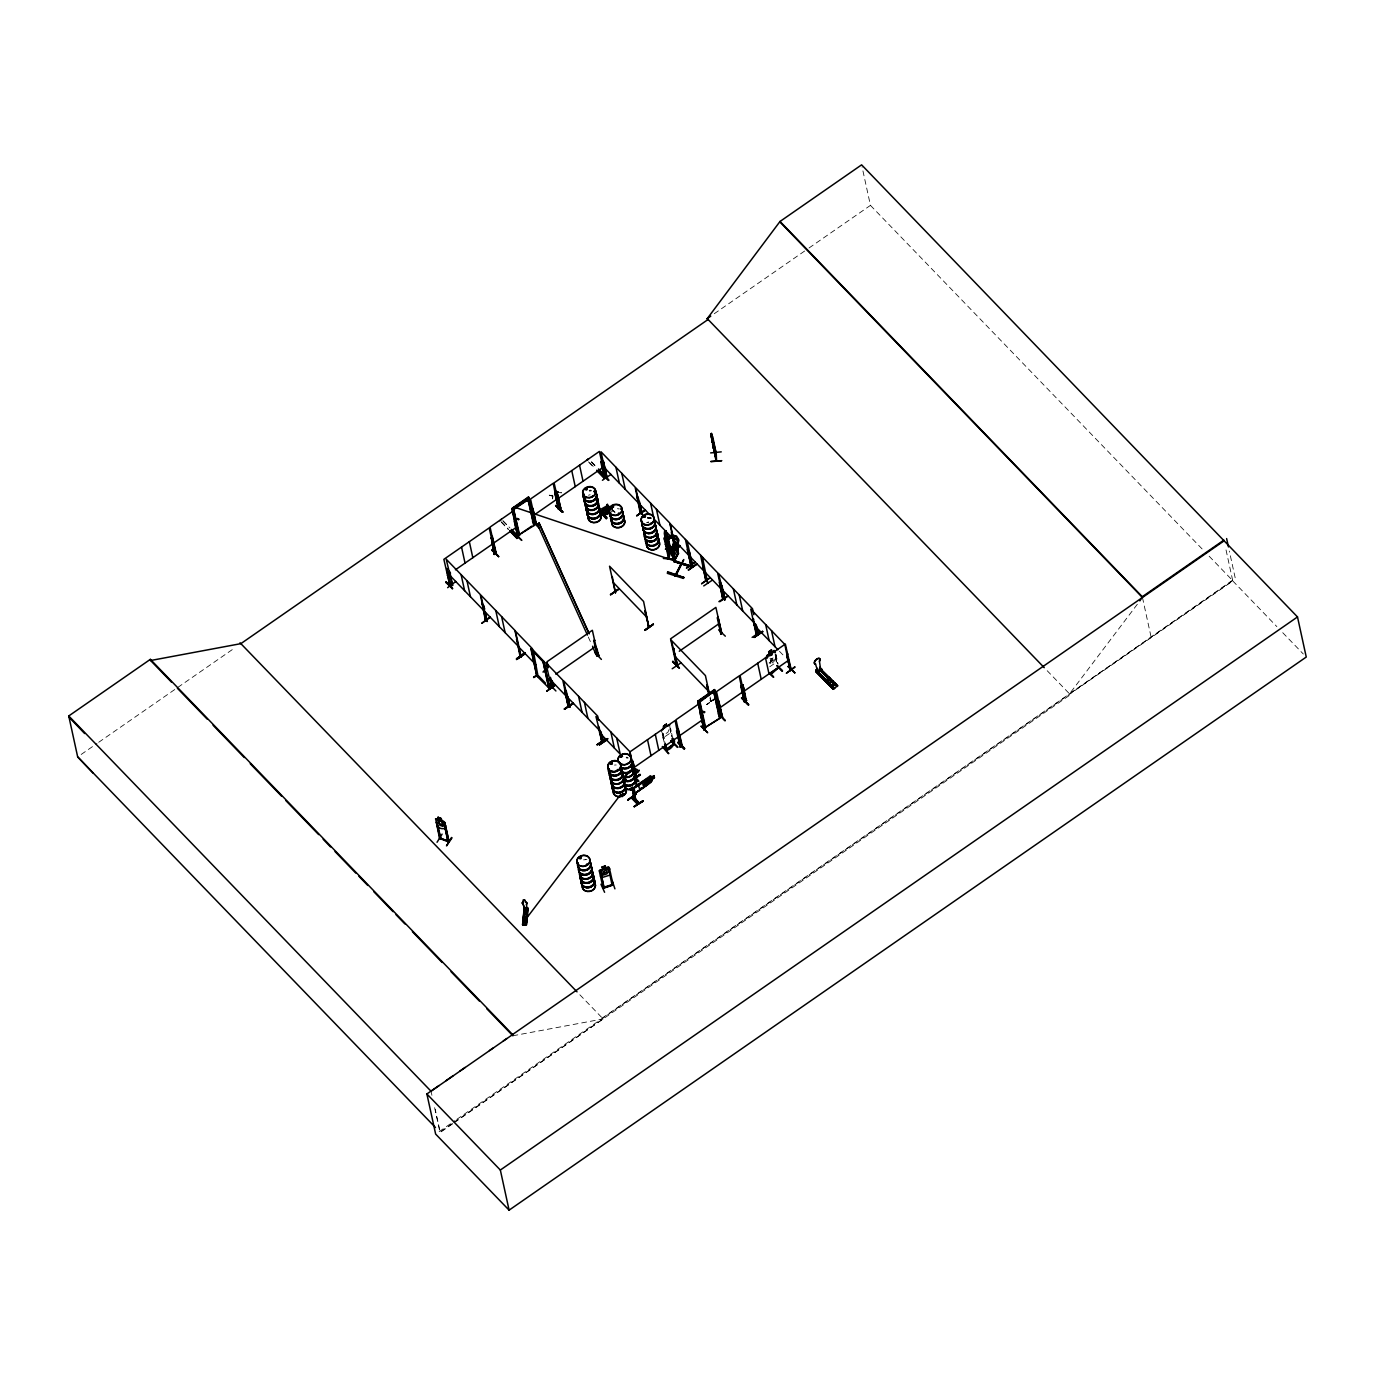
<?xml version="1.0" encoding="UTF-8"?>
<svg xmlns="http://www.w3.org/2000/svg" width="1375" height="1375" viewBox="0 0 1375 1375"><rect width="100%" height="100%" fill="white"/><g stroke="black" fill="none" stroke-linecap="round" stroke-linejoin="round"><path stroke-width="0.75" stroke-dasharray="5 3.75" d="M769.742 666.772L776.308 662.252L775.431 654.397M776.308 662.252L776.738 659.673M661.323 730.692L663.936 737.361L670.484 732.823L669.677 725.055M775.603 658.539L775.964 655.909L775.603 658.539L769.106 662.973M771.822 658.797L770 658.281M710.033 700.442L710.806 701.645L709.775 697.125M710.17 700.992L711.013 701.267M711.116 701.319L710.067 696.919M769.966 663.3L771.272 659.914M774.916 659.141L773.884 661.684L771.306 663.523L769.57 662.922M669.006 729.627L667.958 732.17L665.362 733.975L663.627 733.373M1137.331 604.244L1069.527 693.859L1235.283 578.325L1229.353 551.117M773.541 660.103L770.962 661.942L770.155 658.247M715.275 698.62L706.784 704.516L715.55 698.947M452.512 1123.908L440.258 1132.45L435.239 1109.436M454.266 1122.688L603.144 1018.927L578.497 993.386M714.261 313.723L807.28 249.202M809.033 247.981L870.444 205.373L862.056 166.873M81.177 754.462L96.972 743.497M98.725 742.277L233.853 648.536M552.681 498.919L552.423 496.22L549.244 495.103L552.372 495.258M549.312 495.43L552.441 495.602M552.612 498.592L553.025 496.014M561.017 493.144L561.619 492.336L558.611 492.525M610.397 512.48L613.25 510.641L611.772 510.28M614.866 511.809L609.727 507.667M770.481 659.691L773.094 657.886M602.302 1018.033L1232.722 580.628L1208.591 555.637M439.158 1131.608L455.022 1120.608M456.775 1119.388L1232.791 580.955L1225.881 549.227M452.238 1123.633L439.948 1132.158L434.603 1107.597M453.991 1122.412L1070.369 694.736L1047.217 670.742M770.103 663.489L771.925 659.931L774.727 660.155L772.406 659.089M512.875 1035.77L603.144 1018.927M549.244 495.103L552.355 495.894M710.48 700.202L710.634 701.542M870.444 205.373L1202.627 549.467M1232.791 580.955L1276.859 626.622M1282.738 632.706L1303.311 654.002M779.436 651.269L783.87 655.858M591.405 461.673L597.077 467.552M591.508 462.189L597.18 468.05M589.755 462.825L594 467.225M588.431 461.863L594.103 467.741M612.116 509.73L615.072 512.789M502.906 520.627L509.988 527.983M503.009 521.125L508.681 527.003M501.256 521.778L508.337 529.117M501.359 522.277L508.458 529.616M670.914 730.263L670.484 732.823M588.294 637.02L590.941 642.847M1142.453 597.472L1151.202 637.57M775.861 654.087L778.044 664.108M775.637 653.847L777.82 663.884M775.087 654.62L776.841 662.63M775.311 656.391L777.047 664.417M672.702 738.169L670.502 728.131L671.705 736.914M663.18 733.614L664.933 741.623M662.956 733.373L665.139 743.394M664.159 742.156L662.183 733.906L663.936 741.933M431.028 1091.217L431.922 1095.308M647.745 518.358A6.669 5.448 -12.3 0 1 651.131 518.513M647.573 517.602A6.686 5.466 -12.3 0 1 650.977 517.773M647.677 518.014A6.772 5.534 -12.3 0 1 651.114 518.186M647.625 517.791A6.772 5.534 -12.3 0 1 651.062 517.945M646.886 522.689A6.772 5.534 -12.3 0 1 648.587 522.208M646.869 522.517A6.669 5.448 -12.3 0 1 648.553 522.036M585.234 859.409A6.772 5.534 -12.3 0 1 586.919 859.684M583.55 859.856A6.669 5.448 -12.3 0 1 585.269 859.753M614.487 765.102A6.669 5.448 -12.3 0 1 616.206 764.998M626.364 757.952A6.669 5.448 -12.3 0 1 628.031 758.227M626.192 757.195A6.686 5.466 -12.3 0 1 627.859 757.47M626.278 757.384A6.772 5.534 -12.3 0 1 627.962 757.642M617.409 508.698A6.669 5.448 -12.3 0 1 619.077 508.973M589.377 491.081A6.669 5.448 -12.3 0 1 591.095 490.978M589.308 490.737A6.772 5.534 -12.3 0 1 591.061 490.634M589.256 490.514A6.772 5.534 -12.3 0 1 591.009 490.394M589.205 490.325A6.686 5.466 -12.3 0 1 590.941 490.222M588.5 495.241A6.669 5.448 -12.3 0 1 590.184 494.759M715.12 698.242L706.733 704.516L715.172 698.311"/><path stroke-width="1.5" d="M581.281 857.519L579.648 858.67M580.216 858.602L580.37 857.433M587.125 488.744L585.819 489.62M586.18 864.72L586.987 864.153L586.541 865.081M586.798 864.377L587.297 864.394M592.367 495.997L593.123 495.98M610.397 763.503L611.273 763.658M613.473 506.619L612.219 507.736M613.628 506.877L611.978 506.412L612.511 507.581M612.339 763.108L612.03 763.967M618.355 513.477L619.438 513.356L618.406 513.356M617.134 769.948L618.252 769.639M617.942 769.398L617.341 770.258M621.655 755.769L620.744 756.852M620.881 756.061L622.497 756.267M622.188 756.181L621.964 755.477M628.117 762.884L628.306 763.073M644.789 515.728L643.947 516.656M645.012 516.794L644.583 517.12M645.064 515.883L645.167 516.897M650.427 523.325L651.544 523.136M525.748 908.205L526.058 907.345M526.075 908.411L526.161 907.5L525.611 908.205M667.528 537.47L671.825 535.03L676.534 536.027L678.872 539.928L677.394 544.638L672.942 547.491L668.13 547.027C663.231 542.816 668.456 536.697 673.578 537.384L678.184 540.684M671.808 535.03L667.477 537.298M677.892 544.706L678.081 540.667L673.698 537.436M678.184 544.775L678.391 540.581L678.202 544.827L676.191 547.422M664.331 537.47L664.383 539.189L665.964 530.75M667.752 572.464L683.839 577.466L683.341 578.394L667.339 573.323L667.7 571.742L683.839 577.466M683.323 578.359L683.736 577.414M449.402 585.183L450.433 584.22M450.467 584.856L446.755 568.545L449.677 585.423L450.416 584.908M494.038 554.177L495.103 553.85L493.848 553.867M494.055 554.091L494.88 553.317M556.961 492.078L560.759 508.286L559.831 508.939L556.961 492.078L560.725 508.406L559.608 508.63L560.673 507.856M552.458 686.984L553.386 686.331M604.587 477.95L605.189 476.798L604.484 477.4M604.141 477.812L604.966 476.575M548.35 667.734L547.044 661.719L592.35 630.283L598.177 656.425C597.283 654.002 598.091 660.928 592.591 646.233M598.073 655.755C598.383 658.934 598.297 647.384 594.533 645.511M635.233 777.219L636.247 776.944M675.967 664.091L676.912 663.438M721.72 633.411L720.93 634.03L721.72 633.445L715.877 607.389L670.57 638.842L676.208 664.486M677.05 663.73L676.191 664.623M602.473 742.603L595.959 716.564L629.991 751.816L635.645 778.044L629.819 751.953L675.142 720.517L680.281 747.123L676.5 730.795M721.308 632.534L720.723 633.72L721.686 632.809M745.662 701.233L746.608 700.373L745.439 700.752M746.505 700.425L745.903 700.923M789.989 669.848L790.608 669.264M790.212 670.244L784.798 644.411L750.767 609.142L756.319 634.872M791.123 670.158L786.93 654.156M492.267 549.484L498.506 556.205M539.155 527.948L532.383 521.022M669.23 557.683L665.637 541.544M664.967 530.905C666.102 536.061 664.692 526.573 664.331 533.62L668.938 558.473L670.983 549.759L667.03 533.689L670.33 550.619L670.794 549.261M684.698 748.722L678.202 741.812L684.612 748.395M719.812 715.533L725.089 720.311M674.094 744.116L665.706 749.822M671.928 738.702L673.372 744.992L673.853 744.167M664.812 745.938C663.352 757.006 679.852 743.153 672.702 738.169M673.578 744.906L674.283 744.459M770.292 673.63L771.186 672.873M771.358 673.406L770.894 672.564M779.006 668.113L777.855 667.734M778.903 668.164C779.367 664.984 771.238 676.053 770.619 673.32M677.961 544.672L676.105 547.044L670.862 548.625L668.181 546.614L667.803 543.727L667.391 546.923L670.398 549.811M676.809 548.367L676.5 551.702L673.527 557.15L672.341 556.531C668.852 547.473 678.184 533.552 678.184 554.056M526.453 904.028L526.436 904.148A2.372 1.323 5.5 0 0 525.491 902.052L525.508 901.914A2.372 1.323 5.5 0 1 526.453 904.028L527.072 909.305L524.734 909.184L523.119 904.028A2.372 1.323 5.5 0 1 523.136 902.052L523.153 901.931A2.372 1.323 5.5 0 0 523.119 904.028L524.717 909.305L527.708 910.181L524.184 910.198L527.295 909.494M524.459 907.878L522.586 924.739L524.184 907.878L523.033 924.739L525.336 908.738L524.116 908.738M523.273 924.739L525.284 908.755M526.35 907.397L526.608 908.428M523.806 924.739C528.567 927.936 524.992 915.234 526.934 908.703L528.137 908.72L526.608 924.722L522.569 924.739M525.628 924.636L527.725 907.861L526.178 924.722M527.725 907.861L525.405 924.705M711.442 435.652L716.478 461.158L716.238 452.444M715.533 452.014L716.117 461.192L711.356 436.27M716.134 452.65L716.358 460.573M663.506 558.078L673.87 559.35M673.939 558.989L663.42 558.491M517.688 537.247L517.602 536.817M536.525 524.528L532.812 508.269L535.906 524.477M536.233 524.803L530.527 499.022L553.18 483.295L558.491 509.42L558.508 508.234M551.616 688.256L545.755 662.561L562.788 680.178L568.184 705.684M687.191 541.286L692.845 567.102L692.089 566.397M692.828 567.033L689.013 550.739L692.433 567.325M705.822 581.144L706.372 580.611M706.561 581.213L702.694 564.884L706.045 580.903M702.436 557.064L707.712 583.069M674.661 544.087L670.175 523.652L717.595 572.773L723.25 598.589L722.872 597.678M722.614 598.538L719.417 582.227L722.837 598.812L723.113 597.936M714.433 689.58L720.603 716.873L714.433 689.58L697.812 701.113L704.327 729.902L703.57 729.248M721.909 717.131L722.442 716.719M744.305 700.872L744.391 701.989M634.769 800.388L632.414 789.852L633.548 789.387L632.294 790.247L633.514 789.869M716.513 461.038L712.542 444.125M664.933 531.712L664.761 535.597M664.692 534.102L665.07 532.366M665.534 544.5L666.188 545.462L667.477 535.82M673.853 549.914L665.5 549.192L673.973 549.433M676.277 547.37L670.364 549.072L670.622 549.948M668.508 558.25L670.484 549.742M613.164 884.4L612.15 885.362L608.661 869L609.675 868.983L608.661 869M667.734 537.522L666.153 541.252L667.511 537.178M681.295 563.303C660.636 604.777 699.153 528.911 676.191 575.059M682.327 564.077L681.484 563.922M445.809 582.33L452.719 588.586L445.844 582.261M556.033 505.863L562.925 512.119L556.05 505.794M562.856 512.067L556.411 505.536M633.239 789.594L633.995 790.505C638.516 817.059 630.163 784.884 633.789 790.488M638.602 781.206L634.734 776.944M679.353 668.044L672.547 661.77M748.43 705.066L742.38 698.122M668.456 753.689L662.441 746.487M668.817 753.431L662.423 746.814M773.506 677.136L769.312 673.441M452.478 585.647L446.222 559.212L480.253 594.464L485.839 620.314M485.702 619.489L483.089 605.928M486.183 620.005L485.461 618.784L485.598 619.661M485.564 612.958L487.145 621.552L486.716 620.623M520.919 655.961L519.75 654.895M516.742 639.306L519.922 655.686L520.197 654.706M520.833 655.892L519.784 655.067M606.667 477.675L603.728 462.137M607.389 477.383L606.942 477.589M603.436 461.33L607.062 478.173L605.292 467.723M567.927 696.781L569.834 706.887M569.198 706.698L570.247 707.059L566.087 690.405M615.398 592.797L609.538 566.208L643.586 601.459L648.725 626.691M606.564 477.641L601.03 451.791L635.061 487.059L640.75 512.909L640.389 512.033M640.63 512.325L639.908 511.586L640.527 512.823M640.32 511.448L640.991 512.497M641.231 513.528L642.263 513.889L639.53 501.686M641.73 514.061L636.9 495.997L639.908 511.586M641.609 513.477L641.403 512.617M598.658 726.894L602.233 742.998L601.391 741.692M601.081 731.655L602.766 741.417M603.573 741.125L602.903 740.438M602.542 740.661L603.608 741.692L602.216 735.316M649.206 627.206L648.123 626.33L649.052 626.57M645.116 610.62L648.983 627.516L644.823 610.827M649.069 626.656L648.794 627.413M635.68 777.666L634.064 772.561M635.903 777.391L632.414 761.355M676.706 666.325L677.222 666.394M723.972 598.658L725.037 599.689L721.892 585.509M724.848 599.002L724.419 598.452M756.37 634.975L757.35 635.336L752.898 618.887L753.758 619.283M757.831 633.153L758.072 633.978L757.866 633.119M757.281 635.284L756.198 634.288M758.364 633.652L756.611 625.969M789.731 669.109L790.728 669.934M673.819 560.089C676.087 564.403 672.598 547.302 671.498 551.341L673.956 561.567L678.167 553.162M678.477 553.386L675.933 543.228L678.511 553.472L674.008 561.481L671.894 550.602M669.195 538.673L666.686 542.094L668.628 546.373L672.839 546.752L676.775 544.242L678.081 540.031L675.967 536.525L671.722 535.58M445.448 829.194C447.855 826.856 440.791 830.861 438.178 826.564L436.752 824.106M528.309 501.583L528.086 500.603M530.458 511.311L530.681 512.291M585.406 489.002L586.867 489.844M585.905 489.758L586.936 488.589M532.589 652.3L532.761 653.091M535.03 663.042L535.133 664.005M537.281 673.802L537.178 673.475M537.384 673.939L537.092 672.942M643.964 516.209L644.033 517.309M644.033 516.227L645.064 515.78M611.016 764.019L612.339 763.314M716.513 704.327L716.547 705.048M718.747 714.742L718.42 713.608L718.764 714.656M517.619 518.65L518.719 519.234M703.845 711.855L704 711.666M703.553 711.545L703.708 711.356M703.966 712.525L704.842 711.923L704.275 712.663M669.075 556.944L668.439 557.855L670.244 550.189M604.605 892.289L600.961 884.245M654.311 777.597L645.597 784.781L643.156 785.331L642.761 783.492L644.772 780.966M602.92 887.494L604.038 887.116M603.023 887.459L611.961 884.658M603.041 888.078L613.13 884.675M670.759 550.533L665.844 530.733M601.562 877.216L606.238 867.659M451.859 585.097L452.152 584.203M607.578 478.036L606.547 477.091M614.677 591.542L615.691 592.075L614.969 591.336M676.517 665.672L677.652 666.772L671.378 640.337L705.427 675.589L709.225 693.069M676.62 666.308L673.458 648.038L677.652 666.772M723.869 598.623L724.969 599.62L718.472 573.444L752.503 608.713L753.827 614.728M757.453 633.875L758.192 634.562L756.319 626.175M711.356 433.641L716.169 453.337L712.645 436.408M713.075 447.253L711.58 433.417M673.595 543.194L671.945 549.914L673.595 554.263L675.727 548.161L674.919 544.466L674.025 545.17M674.18 545.823L672.684 548.556L673.492 552.234L674.988 549.519L671.258 532.108M678.133 554.039L675.933 543.228M672.237 550.705L671.275 551.358M673.836 560.983L690.336 565.623L689.837 566.552L673.836 561.498L677.978 552.578L677.909 553.781M675.52 574.836L681.484 563.853M689.837 566.552L673.836 561.498M689.752 565.83L674.283 560.57M676.191 664.331L677.136 663.713M721.823 633.394L717.991 617.134L720.861 634.013L717.234 617.684M681.038 746.591L679.903 746.9L681.072 746.47M791.278 670.055L785.348 644.05L740.025 675.486L745.783 701.577L746.384 700.098M676.242 574.991L675.383 574.234M665.93 749.598L666.652 749.048M666.48 749.341L665.362 743.634M771.341 672.77L771.461 673.355M665.397 532.864L665.861 532.091L666.686 538.794L665.414 541.355M662.234 729.386L661.323 730.692M651.148 782.255L634.305 793.994L651.973 780.88M773.85 650.598L766.459 656.408M766.614 656.442L767.284 655.033M815.77 671.584L833.302 689.305L815.702 671.602L816.08 669.848L834.402 688.359M819.087 669.178L837.22 686.52L820.548 670.656M833.233 689.322L837.667 685.644L819.895 668.594M673.578 537.384L669.178 538.725M438.625 819.38L437.233 819.448L439.931 825.292L442.784 826.375L443.988 825.378L441.152 818.452L438.092 817.3L438.573 819.466L435.548 818.898L444.761 822.388L448.92 841.964L447.872 841.07M438.522 819.277L438.092 817.3M448.783 841.947L439.57 838.492L436.339 822.147L440.791 838.544L437.198 822.473M441.1 818.538L438.023 817.386M441.53 820.514L443.678 821.219M444.761 822.388L449.109 841.672L439.45 837.908M444.486 825.567L445.5 825.602L444.486 825.567L448.027 841.723L444.658 825.292M437.044 842.273L442.097 834.127M439.622 837.564L440.241 838.252M451.997 837.891L446.497 845.883L451.516 837.461M491.958 536.611L495.413 552.681L495.98 551.994M517.619 536.559C531.661 549.794 505.072 523.583 517.12 535.855M721.772 716.547L722.511 717.269L718.403 701.164M829.297 680.367L828.764 678.734M568.408 705.977L564.609 689.631L568.064 706.183M691.23 564.902L691.075 565.761L685.42 539.447M705.891 581.195L700.58 555.139M707.334 582.244L708.073 582.828M635.336 800.989L636.041 800.388M612.064 506.55L611.961 507.77M644.067 517.189L645.545 516.158M622.428 756.473L621.173 756.972M93.311 773.3L77.67 756.886L68.75 715.962L150.356 659.347L150.597 660.516L240.866 643.655L708.091 319.481L707.248 318.605L780.02 221.461L861.609 164.845L1297.502 616.945L1306.25 657.044L509.094 1210.155L435.634 1134.066L426.886 1093.967L439.055 1085.528M1139.892 600.858L1142.281 596.733L780.02 221.461M522.964 922.934L620.692 794.458L622.239 796.641L621.105 794.595M662.819 729.678L663.644 726.086L666.308 724.35M767.938 655.394L769.192 653.778L768.659 651.802L771.444 649.877L771.873 652.042M517.584 519.183C517.464 516.622 518.255 521.641 518.839 519.148M634.631 800.405L635.594 799.923L632.981 788.081L649.773 776.273L650.977 776.291L651.87 780.914M673.905 561.241L689.941 566.242M452.289 588.844L446.188 581.694M549.364 684.114L555.913 690.972M672.873 661.22L679.422 668.078L672.908 661.513M638.567 780.914L634.356 777.58L638.223 781.498M742.328 698.208L748.894 704.739M631.606 797.173L637.948 804.152M631.228 797.792L637.622 804.375M603.797 887.098L603.298 888.336L613.181 885.019L609.211 867.436L608.008 867.075L599.259 870.805L603.075 887.803M599.38 870.805L600.291 869.722M816.372 671.138L833.542 688.961M837.736 685.97L819.827 668.164M834.711 688.308L818.555 672.117M623.597 518.616L623.58 518.65A6.686 5.466 -12.3 0 1 619.042 527.759A6.686 5.466 -12.3 0 1 612.15 520.609M658.419 540.788L658.384 540.805A6.652 5.448 -12.3 0 1 653.864 549.897A6.652 5.448 -12.3 0 1 646.989 542.781M449.264 584.512L450.209 583.928M493.814 553.609L494.759 553.025M449.831 585.32L443.867 559.333L489.173 527.897L495.017 553.953M559.47 508.045L560.398 508.063M597.008 655.995L598.933 655.239M677.153 664.434C676.534 666.377 676.741 657.92 675.142 655.772M679.92 746.161L680.762 746.298M640.75 788.528C651.097 783.527 635.405 794.028 639.65 783.991L642.297 781.464M543.95 670.794L544.414 671.258M546.528 670.141L545.909 669.247M543.142 672.169L542.97 671.928M605.206 477.572L599.38 451.43L554.073 482.866L560.037 508.853M553.283 686.967L552.269 680.831M827.595 678.941L827.905 680.78M666.652 749.77L665.586 745.405M523.084 900.006L523.136 902.052M612.15 763.709L610.517 763.623M514.233 521.177L517.997 537.453L511.861 508.475L528.464 496.959L534.634 524.236L528.464 496.959M554.709 493.092L558.852 509.059M555.775 505.484L562.186 512.067L555.552 505.536M677.927 729.248L681.416 745.284M700.202 713.797L704.361 729.833M740.678 685.712L744.391 702.041M701.267 726.189L707.678 732.772L701.044 726.258M741.727 698.105L748.137 704.705L741.434 697.933M681.983 744.803L678.305 728.973M681.725 745.525L676.019 719.727L698.672 704.017M724.934 720.758L719.95 715.052M769.398 655.548L772.234 653.658L769.467 655.617M770.103 655.617L771.908 655.102M819.964 667.098L821.614 669.969M494.158 554.503L491.287 537.642L495 554.039M494.381 554.417L491.511 537.866M600.737 461.708L601.717 461.398L600.737 461.708L604.364 478.036M492.25 550.12L498.678 556.686L492.198 550.103M455.812 581.47L447.614 587.675M602.422 480.27L610.947 474.444M491.889 550.327L498.627 556.669M604.587 476.489L608.884 480.219L603.694 474.942M485.564 618.905L485.272 619.781L482.092 603.402M482.677 604.003L481.8 603.608M483.295 604.639L486.475 621.019L480.872 595.1L514.903 630.369L520.85 657.37M637.484 496.598L636.608 496.203M483.57 605.447L484.722 609.108M638.103 497.234L641.953 514.147M490.256 616.928L481.886 623.15M481.937 623.236L490.342 617.203M487.059 621.139L486.819 620.108M645.545 510.228L636.677 515.762L645.27 509.97M517.327 639.908L516.45 639.512M615.519 592.866L612.253 576.538M516.502 658.814L524.941 652.85L516.484 658.797M525.027 653.142L516.605 659.123M516.863 659.398L525.319 653.469M676.38 547.852L679.748 545.445L676.758 548.47M676.483 548.161L679.834 545.737M610.655 594.877L619.111 588.723M619.18 589.067L610.362 594.636L619.059 588.706M593.725 640.561L594.705 640.269L593.725 640.561L597.472 656.253M553.455 686.898L552.578 687.483L553.438 686.967M601.391 659.416L594.894 652.506M644.823 630.059L653.314 624.164L644.858 630.094M653.331 624.198L644.944 630.386L653.383 624.422M721.17 583.791L724.677 599.827M573.237 703.141L564.781 709.07L573.53 703.381M728.337 595.977L719.83 601.683M672.203 668.748L680.952 662.853M725.33 636.178L718.592 629.819M605.533 738.839L597.077 744.769L605.55 738.822M605.825 739.097L597.094 744.769M599.38 744.889L607.698 738.581M760.633 631.675L752.125 637.381M606.392 740.386L599.311 744.837L607.784 738.856M762.541 631.228L754.119 637.433L762.884 631.778M754.153 637.433L762.592 631.452M708.778 694.598L706.956 684.733L708.933 693.275M632.706 761.166L631.95 761.698L632.93 761.389L636.419 777.562L632.93 761.389M742.913 684.698L745.92 701.508L742.913 684.698L746.419 700.752M786.706 654.345L787.686 654.036L786.706 654.345L790.333 670.673M788.373 666.256L794.853 672.856L788.408 666.273M634.958 777.906L640.028 774.314L635.336 778.525M635.061 778.216L640.131 774.641M790.195 669.384L790.539 670.57M635.302 778.456L640.406 774.916M794.802 666.875L786.414 673.131M786.5 673.166L794.905 667.184M794.802 672.839L787.944 666.6M671.997 533.603L674.506 545.428M516.467 659.553L524.992 653.847M676.362 548.591L679.766 546.219L676.397 548.831M687.242 549.398L691.023 565.778L687.827 549.484M695.028 562.014L686.434 568.081L695.097 562.341M537.195 675.331L533.655 677.566L536.972 674.884M537.041 675.142L533.603 677.291M688.411 569.869L696.867 563.922L688.377 569.834M696.953 564.214L688.48 570.144M546.786 691.178L555.362 685.111L546.889 691.041M701.594 583.773L710.17 577.706L701.697 583.619M712.336 580.164L703.725 585.922M564.077 709.036L572.688 703.278M718.884 601.631L727.512 595.925M710.755 316.164L707.128 318.673L707.988 319.567M518.358 537.264L512.136 508.767L528.739 497.252M512.72 511.38L490.05 527.106L495.791 552.922M499.933 520.816L501.48 519.166M557.941 492.405L554.761 491.27L557.958 491.769M493.556 543.142L516.209 527.416M534.033 515.058L556.686 499.348M447.356 575.369L450.57 573.134M455.4 569.8L492.662 543.933M557.562 498.902L602.869 467.466M518.237 535.614L519.234 534.927M531.798 526.109L519.166 534.737L533.93 525.611L527.794 498.816L513.425 508.784L519.131 534.995M518.495 536.783L516.966 538.433L518.495 536.783L511.414 529.444M605.584 476.369L604.038 478.019L605.584 476.369L598.486 469.03M606.788 504.608L611.892 508.75M607.612 505.467L598.967 510.348L606.289 518.684L606.753 517.241L600.927 511.208L608.248 506.138L607.991 507.392M600.927 511.208L601.15 512.188L608.523 507.031L610.62 507.031L608.352 507.186L601.889 511.758M604.536 513.459L610.139 509.541M605.155 513.648L608.042 511.655M605.859 513.941L610.448 512.394M601.219 512.119L607.836 513.923L601.408 512.463M530.939 649.052L543.778 661.736L530.939 649.052L536.817 676.053L549.673 688.72L543.692 661.203L533.191 650.134L538.106 676.741L538.862 676.173L545.428 683.083M536.817 676.053L531.3 648.794M555.775 674.145L595.856 646.319M679.284 651.252L719.366 623.442M771.513 649.945L768.728 651.87L769.261 653.847M698.105 701.405L714.708 689.872M714.519 690.181L698.345 701.405L703.983 728.389L719.881 718.231L705.134 727.375M664.039 728.131L663.541 726.086L666.325 724.144L666.738 726.327M699.377 701.422L713.762 691.436L719.881 718.231M769.33 654.431L771.942 652.627M774.434 652.386L775.414 652.077L774.658 652.609M671.12 740.798L677.875 747.209L671.052 740.798M671.481 740.592L677.514 747.416M633.325 768.006L678.631 736.553M679.525 735.762L702.178 720.053M719.984 707.695L742.655 691.969M743.531 691.539L788.837 660.103M771.134 672.65L777.752 668.061M770.378 673.664L778.645 667.889M673.062 744.356L665.913 749.564M777.012 665.827L782.547 670.914L777.408 665.62M630.248 788.769L632.345 787.308L632.723 788.408C631.125 791.777 629.612 787.531 630.609 789.869M630.42 788.958L632.517 787.497M630.438 789.68L632.345 787.308M647.178 778.663L633.256 788.322L636.006 800.645M647.075 778.972L633.17 788.7L654.053 775.706L651.2 777.562M632.741 790.711L633.686 790.058M653.984 775.62L654.483 777.666L651.63 779.539M634.288 793.942L648.347 784.008L634.459 793.702M627.842 800.009L636.333 794.114M627.911 800.13L636.298 793.873L627.808 799.769M634.253 806.455L643.139 801.213M634.219 806.403L643.122 801.161M1142.281 596.733L1223.888 540.117M445.998 1080.698L452.959 1075.869M459.903 1071.056L465.111 1067.43M489.448 1050.569L492.92 1048.145M503.336 1040.909L506.825 1038.503M512.033 1034.894L1224.059 540.856M150.356 659.347L512.617 1034.602L431.028 1091.217L68.75 715.962M509.094 1210.155L500.345 1170.039L1297.502 616.945M514.044 509.3L528.241 499.572L513.494 508.716L519.733 535.322M515.917 519.114L516.003 519.733M543.692 661.203L542.953 661.702L532.434 650.65M549.364 687.225L548.625 687.741L543.073 661.65L549.295 688.978M705.1 727.616L699.462 701.336L713.659 691.625L700.012 701.92L705.684 727.959M672.822 546.752L676.758 544.242M524.098 908.738L528.189 908.703M525.783 917.366L524.511 917.4L525.491 918.294M524.837 917.262L524.459 918.156M829.039 680.402L828.162 680.659M450.089 584.581L446.755 568.545M550.43 677.273L552.956 687.792L551.083 679.422M790.35 670.072L787.188 657.422M610.792 762.695L612.047 762.609M610.964 762.816L610.775 764.053M581.023 858.619L579.511 858.189M666.033 750.148L664.606 744.167M552.939 687.741L552.045 680.591M778.147 668.044L777.837 668.491M610.466 512.566L604.777 512.05L607.698 508.939L610.156 508.303M558.542 508.836L555.087 492.817M744.511 701.473L741.056 685.438M440.464 838.802L439.862 837.547M447.941 840.709L448.972 841.087M608.472 480.442L601.975 473.98M539.12 523.033L537.281 524.253L539.12 523.033L589.256 633.858M600.566 871.698L599.655 872.008L600.669 871.973L604.106 888.147L600.669 871.973M612.184 880.567L614.917 888.852M601.975 866.955L605.309 865.872L605.67 868.038L607.458 868.055L608.248 871.733L606.942 873.864L603.831 874.878L601.82 873.847L601.013 870.169L602.542 868.966L602.009 867.041M827.905 678.975L829.452 679.387M520.936 657.353L520.627 657.147M771.788 651.973L773.334 651.664M668.216 725.948L666.669 726.258L666.394 724.23M452.066 584.719L452.719 585.372L449.642 571.278M648.777 626.863L648.433 626.003M711.459 433.52L711.545 435.652M711.528 438.384L711.167 436.219M712.611 438.608L713.47 448.216L713.075 447.15M710.634 452.908L721.256 451.859M721.6 460.745L710.927 461.364M710.978 461.725L721.617 460.659M621.603 756.68L620.606 756.027L620.916 757.006M702.092 712.181L702.006 711.562M649.756 776.377L650.977 776.291M569.68 706.664L569.387 705.788M522.93 922.797L526.47 922.797M816.269 671.223L833.8 688.944M523.858 899.938L524.734 900.127M673.87 549.759L665.5 549.192M773.747 650.616L774.812 650.616M669.763 724.969L668.714 724.883M440 838.148L435.6 818.812M440.258 838.217L447.975 840.864M554.761 491.27L557.872 492.061M608.008 867.264L609.159 867.608M633.978 788.511L635.422 793.702L634.975 792.859M610.637 509.85L608.764 509.266L606.169 511.07L608.661 511.844M607.63 513.58L601.734 511.758L607.836 513.923M514.147 507.048L676.792 561.653M521.108 656.82L520.936 656.27M703.914 730.073L697.812 701.113M545.737 669.264L546.459 670.278M544.517 671.567L544.07 671.498M524.752 900.006L525.491 902.052M756.817 635.525L753.191 618.681M623.511 794.991L622.583 793.134L622.909 794.183M819.414 661.134L819.552 661.272A3.575 1.822 -44.7 0 0 818.933 658.436A3.575 1.822 -44.7 0 0 814.963 661.255A3.575 1.822 -44.7 0 0 815.581 664.091L815.444 663.953A3.575 1.822 -44.7 0 1 814.825 661.117A3.575 1.822 -44.7 0 1 818.795 658.298A3.575 1.822 -44.7 0 1 819.414 661.134L820.652 669.419L817.85 671.413L815.444 663.953M819.638 668.8L835.794 685.008M820.652 670.605L835.261 685.369M817.18 668.284L817.558 670.037M815.753 670.089L832.7 687.208M677.686 742.723L684.097 749.306M486.389 620.4L487.369 621.277M519.956 655.548L520.592 656.219L518.014 645.098M634.752 777.219L638.688 781.206M532.709 521.091L539.12 527.691M719.795 715.12L725.158 720.637M780.175 222.217L1142.453 597.472M707.248 318.605L1044.244 667.666M604.519 467.827L638.55 503.095M639.186 503.731L649.602 514.542M673.217 538.983L654.087 519.166L650.581 503.13M721.961 589.497L756.009 624.748M673.664 539.688L721.084 588.809M754.256 625.195L777.975 649.739M598.606 469.528L605.688 476.867M596.836 470.164L603.934 477.52M596.939 470.68L604.038 478.019M776.978 665.603L782.083 671.241M769.673 672.856L773.455 676.878M769.673 673.131L773.592 677.136M602.611 513.7L606.959 518.22M600.6 512.806L606.289 518.684M613.044 582.244L647.075 617.495M674.884 656.373L708.916 691.625M534.634 524.236L533.517 525.009M720.603 716.873L719.383 717.716L713.694 691.573M511.517 529.942L518.616 537.298M509.764 530.595L516.845 537.934M509.867 531.094L516.966 538.433M449.711 575.248L483.742 610.5M484.361 611.153L518.409 646.405M567.153 696.902L599.723 730.623M518.856 647.109L535.872 664.727M549.261 678.597L566.277 696.231M599.448 732.6L620.211 754.102L616.705 738.048M549.673 688.72L543.658 661.719M633.909 787.927L634.064 787.686M633.05 796.503L639.478 803.137M631.555 797.242L637.948 803.859M240.023 642.778L577.019 991.839M150.597 660.516L171.428 682.086M177.375 688.239L207.127 719.056M213.073 725.227L244.303 757.573M250.25 763.744L281.497 796.091M285.948 800.714L318.673 834.608M323.142 839.231L330.567 846.931M335.036 851.555L355.85 873.125M358.841 876.202L367.761 885.448M373.708 891.602L393.044 911.642M396.017 914.719L404.938 923.966M412.38 931.666L442.131 962.483M451.052 971.73L479.308 1001M486.75 1008.7L512.875 1035.77L512.617 1034.602M426.886 1093.967L500.345 1170.039M77.67 756.886L435.48 1127.517M69.008 717.131L84.648 733.528M665.414 544.483L666.067 545.462M601.442 741.795L602.456 742.723L599.38 728.63M602.216 512.737L601.82 511.637M539.223 523.531L588.483 632.414M596.389 649.911L599.036 655.737M537.178 523.755L587.417 635.078M712.955 447.15L713.47 448.216M610.414 872.833L609.812 875.136L601.958 877.577L600.428 876.116M601.941 511.637L602.37 512.772M521.28 657.078L515.367 631.056L532.383 648.691L533.259 652.695M641.077 512.875L642.073 513.15M602.645 741.297L600.927 732.995M1226.62 538.553L1228.442 546.923M832.975 681.055L828.713 683.839M831.394 679.456L827.131 682.241M821.752 668.903L821.975 669.952L818.056 672.478M771.513 630.644L775.019 646.68M765.669 624.577L769.158 640.63M765.497 657.817L769.003 673.853M755.322 623.648L757.35 633.239M711.58 436.305L712.491 442.698L711.683 439.003M757.711 663.231L761.217 679.267M739.217 594.945L742.723 610.981M733.373 588.878L736.863 604.931M720.895 582.983L724.522 599.827M744.786 701.817L739.148 675.933L716.495 691.642L722.219 717.475M718.781 700.889L722.511 717.269M706.956 684.733L709.07 694.392M674.816 545.497L669.711 522.947L635.68 487.695L641.283 513.614M664.297 539.12L668.577 558.439M656.425 509.197L659.931 525.233M645.116 509.833L636.677 515.762M673.458 648.038L674.3 651.905M621.775 473.292L625.264 489.328M615.931 467.225L619.42 483.278M665.844 724.934L664.177 726.086M607.458 504.144L607.681 505.123M655.291 734.284L658.797 750.32M599.586 509.919L599.792 510.916M647.505 739.681L651.011 755.734M579.545 465.197L583.034 481.233M571.742 470.594L575.248 486.63M632.62 796.503L639.014 803.464L632.637 796.847M610.861 731.998L614.35 748.034M598.572 720.122L597.695 716.117L563.664 680.866L569.267 706.784M598.383 726.103L602.009 742.93M584.409 702.35L587.916 718.403M578.566 696.3L582.055 712.336M528.241 499.572L533.93 525.611M605.206 865.975L605.636 867.952M492.336 536.353L496.083 552.716M501.617 616.602L505.123 632.637M495.773 610.534L499.28 626.587M469.339 541.664L472.828 557.7M461.536 547.061L465.042 563.097M466.967 580.697L470.456 596.733M461.123 574.647L464.613 590.683M527.02 917.022L523.514 917.159M526.573 921.697L523.067 921.852M711.098 433.503L711.305 436.889M654.809 524.511A6.686 5.466 -12.3 0 1 651.148 533.397A6.686 5.466 -12.3 0 1 642.933 527.862M654.827 524.202A6.772 5.534 -12.3 0 1 651.114 533.208A6.772 5.534 -12.3 0 1 642.795 527.605M655.6 528.258A6.652 5.448 -12.3 0 1 651.114 537.316A6.652 5.448 -12.3 0 1 644.239 530.2M653.847 519.767A6.772 5.534 -12.3 0 1 649.292 528.98A6.772 5.534 -12.3 0 1 642.297 521.744M653.83 520.094A6.669 5.448 -12.3 0 1 649.327 529.152A6.669 5.448 -12.3 0 1 642.452 522.019M654.775 523.961A6.772 5.534 -12.3 0 1 651.062 532.984A6.772 5.534 -12.3 0 1 642.744 527.381M653.812 519.544A6.772 5.534 -12.3 0 1 649.241 528.756A6.772 5.534 -12.3 0 1 642.245 521.52M653.675 519.338A6.686 5.466 -12.3 0 1 649.172 528.43A6.686 5.466 -12.3 0 1 642.28 521.28M655.48 524.958A6.669 5.448 -12.3 0 1 650.134 532.847A6.669 5.448 -12.3 0 1 642.795 527.123M656.339 536.181A6.686 5.466 -12.3 0 1 654.723 545.737A6.686 5.466 -12.3 0 1 645.683 540.478M656.287 535.631A6.772 5.534 -12.3 0 1 654.655 545.308A6.772 5.534 -12.3 0 1 645.494 539.997M658.281 540.581A6.652 5.448 -12.3 0 1 653.795 549.639A6.652 5.448 -12.3 0 1 646.938 542.523M656.597 532.383A6.772 5.534 -12.3 0 1 652.042 541.595A6.772 5.534 -12.3 0 1 645.047 534.359M658.23 537.573A6.669 5.448 -12.3 0 1 652.884 545.445A6.669 5.448 -12.3 0 1 645.545 539.739M656.167 535.442A6.669 5.448 -12.3 0 1 657.388 536.387M656.58 532.709A6.669 5.448 -12.3 0 1 652.077 541.767A6.669 5.448 -12.3 0 1 645.202 534.634M656.562 532.159A6.772 5.534 -12.3 0 1 651.991 541.372A6.772 5.534 -12.3 0 1 644.995 534.136M656.425 531.953A6.686 5.466 -12.3 0 1 651.922 541.045A6.686 5.466 -12.3 0 1 645.03 533.895M590.597 866.009A6.686 5.466 -12.3 0 1 586.094 875.102A6.686 5.466 -12.3 0 1 579.202 867.952M590.614 865.7A6.772 5.534 -12.3 0 1 586.059 874.913A6.772 5.534 -12.3 0 1 579.064 867.677M589.652 861.283A6.772 5.534 -12.3 0 1 585.097 870.495A6.772 5.534 -12.3 0 1 578.102 863.242M590.425 865.27A6.669 5.448 -12.3 0 1 586.781 874.156A6.669 5.448 -12.3 0 1 578.6 868.622M589.634 861.592A6.669 5.448 -12.3 0 1 585.131 870.65A6.669 5.448 -12.3 0 1 578.256 863.534M590.562 865.477A6.772 5.534 -12.3 0 1 586.867 874.483A6.772 5.534 -12.3 0 1 578.548 868.88M589.48 860.836A6.686 5.466 -12.3 0 1 584.977 869.928A6.686 5.466 -12.3 0 1 578.084 862.778M592.23 870.753A6.686 5.466 -12.3 0 1 586.884 878.659A6.686 5.466 -12.3 0 1 579.511 872.919M592.316 871.097A6.686 5.466 -12.3 0 1 586.953 879.003A6.686 5.466 -12.3 0 1 579.58 873.262M593.347 878.625A6.686 5.466 -12.3 0 1 588.844 887.717A6.686 5.466 -12.3 0 1 581.952 880.567M593.364 878.316A6.772 5.534 -12.3 0 1 588.809 887.528A6.772 5.534 -12.3 0 1 581.814 880.292M594.997 883.369A6.686 5.466 -12.3 0 1 589.634 891.275A6.686 5.466 -12.3 0 1 582.261 885.552M592.917 881.238A6.686 5.466 -12.3 0 1 594.138 882.183M595.014 883.523A6.686 5.466 -12.3 0 1 589.669 891.43A6.686 5.466 -12.3 0 1 582.295 885.706M592.952 881.392A6.686 5.466 -12.3 0 1 594.172 882.337M592.402 873.881A6.772 5.534 -12.3 0 1 587.847 883.094A6.772 5.534 -12.3 0 1 580.852 875.858M593.175 877.886A6.669 5.448 -12.3 0 1 589.531 886.772A6.669 5.448 -12.3 0 1 581.35 881.238M592.384 874.208A6.669 5.448 -12.3 0 1 587.881 883.266A6.669 5.448 -12.3 0 1 581.006 876.15M593.312 878.092A6.772 5.534 -12.3 0 1 588.758 887.305A6.772 5.534 -12.3 0 1 581.763 880.052M580.8 875.634A6.772 5.534 -12.3 0 0 587.795 882.87A6.772 5.534 -12.3 0 0 592.35 873.658A6.686 5.466 -12.3 0 1 587.727 882.544A6.686 5.466 -12.3 0 1 580.834 875.394M592.333 871.337A6.652 5.448 -12.3 0 1 587.005 879.192A6.652 5.448 -12.3 0 1 579.666 873.486M620.417 766.081A6.686 5.466 -12.3 0 1 616.773 774.967A6.686 5.466 -12.3 0 1 608.558 769.433M609.194 768.762A6.669 5.448 -12.3 0 0 615.209 775.998A6.669 5.448 -12.3 0 0 621.414 768.023A6.669 5.448 -12.3 0 0 630.059 767.061A6.669 5.448 -12.3 0 0 630.712 759.791M622.222 771.702A6.669 5.448 -12.3 0 1 616.017 779.677A6.669 5.448 -12.3 0 1 610.002 772.458M623.116 775.895A6.652 5.448 -12.3 0 1 616.928 783.853A6.652 5.448 -12.3 0 1 610.93 776.652A6.686 5.466 -12.3 0 0 616.962 784.008A6.686 5.466 -12.3 0 0 623.184 775.998M622.428 772.148A6.772 5.534 -12.3 0 1 616.12 780.244A6.772 5.534 -12.3 0 1 610.002 772.905M622.377 771.925A6.772 5.534 -12.3 0 1 616.069 780.02A6.772 5.534 -12.3 0 1 609.967 772.681M621.414 767.491A6.772 5.534 -12.3 0 1 615.983 775.5A6.772 5.534 -12.3 0 1 608.523 769.691M622.394 772.441A6.686 5.466 -12.3 0 1 617.048 780.33A6.686 5.466 -12.3 0 1 609.692 774.606M621.466 767.714A6.772 5.534 -12.3 0 1 616.034 775.723A6.772 5.534 -12.3 0 1 608.575 769.914M624.164 780.622A6.669 5.448 -12.3 0 1 617.959 788.614A6.669 5.448 -12.3 0 1 611.944 781.378M624.972 784.317A6.669 5.448 -12.3 0 1 618.767 792.292A6.669 5.448 -12.3 0 1 612.752 785.056M625.934 788.614A6.686 5.466 -12.3 0 1 619.712 796.623A6.686 5.466 -12.3 0 1 613.663 789.353M625.178 784.764A6.772 5.534 -12.3 0 1 618.87 792.859A6.772 5.534 -12.3 0 1 612.752 785.52M625.127 784.523A6.772 5.534 -12.3 0 1 618.819 792.636A6.772 5.534 -12.3 0 1 612.717 785.297M624.164 780.106A6.772 5.534 -12.3 0 1 617.856 788.219A6.772 5.534 -12.3 0 1 611.738 780.862M624.027 779.883A6.686 5.466 -12.3 0 1 618.664 787.772A6.686 5.466 -12.3 0 1 611.308 782.048M623.253 776.325A6.686 5.466 -12.3 0 1 617.031 784.334A6.686 5.466 -12.3 0 1 610.981 777.081M625.969 788.752A6.686 5.466 -12.3 0 1 619.747 796.761A6.686 5.466 -12.3 0 1 613.697 789.508M625.144 785.056A6.686 5.466 -12.3 0 1 619.798 792.945A6.686 5.466 -12.3 0 1 612.442 787.222M631.692 764.208A6.686 5.466 -12.3 0 1 631.039 771.495A6.686 5.466 -12.3 0 1 622.308 772.492M631.709 763.898A6.772 5.534 -12.3 0 1 631.039 771.289A6.772 5.534 -12.3 0 1 622.188 772.303M633.359 769.106A6.686 5.466 -12.3 0 1 630.472 776.17A6.686 5.466 -12.3 0 1 621.895 775.277M631.297 766.958A6.686 5.466 -12.3 0 1 632.517 767.903L632.552 767.869A6.686 5.466 -12.3 0 0 631.262 766.82M633.325 768.952A6.686 5.466 -12.3 0 1 630.438 776.016A6.686 5.466 -12.3 0 1 621.861 775.122M630.695 759.241A6.772 5.534 -12.3 0 1 630.025 766.631A6.772 5.534 -12.3 0 1 621.173 767.645M631.52 763.469A6.669 5.448 -12.3 0 1 630.214 771.255A6.669 5.448 -12.3 0 1 620.95 770.808M631.658 763.675A6.772 5.534 -12.3 0 1 630.317 771.581A6.772 5.534 -12.3 0 1 620.916 771.117M630.575 759.034A6.686 5.466 -12.3 0 1 629.905 766.322A6.686 5.466 -12.3 0 1 621.173 767.336M634.442 776.823A6.686 5.466 -12.3 0 1 633.789 784.111A6.686 5.466 -12.3 0 1 625.058 785.108M634.459 776.514A6.772 5.534 -12.3 0 1 633.789 783.887A6.772 5.534 -12.3 0 1 624.938 784.919M633.411 769.519A6.652 5.448 -12.3 0 1 631.262 776.102A6.652 5.448 -12.3 0 1 623.219 776.6M631.366 767.405A6.652 5.448 -12.3 0 1 632.569 768.333M633.497 772.08A6.772 5.534 -12.3 0 1 632.827 779.47A6.772 5.534 -12.3 0 1 623.975 780.502M634.27 776.084A6.669 5.448 -12.3 0 1 632.964 783.87A6.669 5.448 -12.3 0 1 623.7 783.423M633.462 772.406A6.669 5.448 -12.3 0 1 632.809 779.677A6.669 5.448 -12.3 0 1 624.095 780.673M634.408 776.273A6.772 5.534 -12.3 0 1 633.084 784.197A6.772 5.534 -12.3 0 1 623.666 783.733M633.445 771.856A6.772 5.534 -12.3 0 1 632.775 779.247A6.772 5.534 -12.3 0 1 623.923 780.261M633.325 771.65A6.686 5.466 -12.3 0 1 632.655 778.938A6.686 5.466 -12.3 0 1 623.923 779.952M622.737 514.955A6.686 5.466 -12.3 0 1 618.234 524.047A6.686 5.466 -12.3 0 1 611.342 516.897M622.755 514.645A6.772 5.534 -12.3 0 1 618.2 523.858A6.772 5.534 -12.3 0 1 611.205 516.622M623.477 518.444A6.652 5.448 -12.3 0 1 618.991 527.484A6.652 5.448 -12.3 0 1 612.116 520.369M621.792 510.228A6.772 5.534 -12.3 0 1 618.097 519.234A6.772 5.534 -12.3 0 1 609.761 513.631M622.566 514.233A6.669 5.448 -12.3 0 1 618.08 523.291A6.669 5.448 -12.3 0 1 611.188 516.158M621.758 510.538A6.669 5.448 -12.3 0 1 618.939 519.131A6.669 5.448 -12.3 0 1 609.916 515.333M622.703 514.422A6.772 5.534 -12.3 0 1 618.148 523.634A6.772 5.534 -12.3 0 1 611.153 516.398M622.463 510.984A6.686 5.466 -12.3 0 1 617.117 518.873A6.686 5.466 -12.3 0 1 609.744 513.15M620.4 508.853A6.686 5.466 -12.3 0 1 621.62 509.798M622.6 511.208A6.772 5.534 -12.3 0 1 617.186 519.217A6.772 5.534 -12.3 0 1 609.709 513.408M596.441 497.234A6.686 5.466 -12.3 0 1 591.938 506.309A6.686 5.466 -12.3 0 1 585.045 499.177M596.458 496.925A6.772 5.534 -12.3 0 1 591.886 506.138A6.772 5.534 -12.3 0 1 584.908 498.884M597.248 500.981A6.686 5.466 -12.3 0 1 593.605 509.867A6.686 5.466 -12.3 0 1 585.389 504.333M597.163 500.706A6.652 5.448 -12.3 0 1 593.536 509.558A6.652 5.448 -12.3 0 1 585.355 504.058M596.355 493.694A6.772 5.534 -12.3 0 1 590.923 501.703A6.772 5.534 -12.3 0 1 583.464 495.894M594.258 491.545A6.772 5.534 -12.3 0 1 595.495 492.491M596.269 496.495A6.669 5.448 -12.3 0 1 591.766 505.553A6.669 5.448 -12.3 0 1 584.891 498.438M596.303 494.003A6.669 5.448 -12.3 0 1 590.975 501.875A6.669 5.448 -12.3 0 1 583.619 496.169M594.258 491.872A6.669 5.448 -12.3 0 1 595.461 492.8M596.406 496.684A6.772 5.534 -12.3 0 1 591.834 505.897A6.772 5.534 -12.3 0 1 584.856 498.661M594.206 491.305A6.772 5.534 -12.3 0 1 595.702 498.644A6.772 5.534 -12.3 0 1 586.902 501.136A6.772 5.534 -12.3 0 1 583.877 494.244M594.103 491.116A6.686 5.466 -12.3 0 1 595.564 498.352A6.686 5.466 -12.3 0 1 586.884 500.809A6.686 5.466 -12.3 0 1 583.911 494.003M599.191 509.833A6.686 5.466 -12.3 0 1 594.688 518.925A6.686 5.466 -12.3 0 1 587.795 511.792M599.208 509.541A6.772 5.534 -12.3 0 1 594.636 518.753A6.772 5.534 -12.3 0 1 587.658 511.5M599.998 513.562A6.686 5.466 -12.3 0 1 596.355 522.448A6.686 5.466 -12.3 0 1 588.139 516.914M599.913 513.322A6.652 5.448 -12.3 0 1 596.286 522.173A6.652 5.448 -12.3 0 1 588.105 516.673M599.105 506.309A6.772 5.534 -12.3 0 1 592.797 514.422A6.772 5.534 -12.3 0 1 586.678 507.083M597.008 504.161A6.772 5.534 -12.3 0 1 598.245 505.106M599.019 509.111A6.669 5.448 -12.3 0 1 594.516 518.169A6.669 5.448 -12.3 0 1 587.641 511.053M599.053 506.619A6.669 5.448 -12.3 0 1 593.725 514.491A6.669 5.448 -12.3 0 1 586.369 508.784M597.008 504.487A6.669 5.448 -12.3 0 1 598.211 505.416M599.156 509.3A6.772 5.534 -12.3 0 1 594.584 518.513A6.772 5.534 -12.3 0 1 587.606 511.277M596.853 503.731A6.686 5.466 -12.3 0 1 598.314 510.967A6.686 5.466 -12.3 0 1 589.634 513.425A6.686 5.466 -12.3 0 1 586.661 506.619M597.317 501.359A6.652 5.448 -12.3 0 1 592.831 510.417A6.652 5.448 -12.3 0 1 585.956 503.302M644.205 785.039L647.367 781.98L650.856 781L647.934 781.103L650.134 777.7L647.212 781.138L643.62 782.169L646.697 781.997L644.205 785.039M665.534 533.534L665.741 539.911L665.534 533.534M673.423 543.984L672.581 546.459L673.423 543.984M626.089 779.402L624.611 781.773L622.652 781.791L623.82 780.966A8.989 4.623 -44 0 1 629.87 770.962A8.989 4.623 -44 0 1 638.103 771.066L639.289 770.241L637.708 772.681L635.628 772.784L636.814 771.959A7.511 3.85 -44 0 0 629.922 771.873A7.511 3.85 -44 0 0 624.886 780.227L626.089 779.402M829.572 677.445L825.395 680.642L829.572 677.445M834.711 682.653L830.534 685.85L834.711 682.653M835.897 683.856L831.72 687.036L835.897 683.856M673.509 650.083L673.509 650.083M588.569 458.734L587.022 460.384L588.569 458.734M770.98 650.65L769.45 652.472L770.98 650.65M767.645 657.095L767.095 657.852L767.645 657.095M650.186 778.336L644.978 781.945L645.391 783.784L650.581 780.175L650.186 778.336M653.503 776.411L652.833 778.233L653.503 776.411M642.812 800.8L634.288 806.73L642.812 800.8M604.725 866.473L602.869 867.797L604.725 866.473M605.791 868.605L602.68 869.619L603.487 873.297L606.598 872.283L605.791 868.605M526.866 918.638L523.342 918.655L526.9 918.775M526.728 920.081L523.188 920.098L526.763 920.219M440.636 818.623L438.78 817.919L440.636 818.623M441.633 821.116L438.78 820.033L439.587 823.711L442.441 824.794L441.633 821.116M644.978 524.528A6.652 5.448 -12.3 0 0 654.122 518.186A6.652 5.448 -12.3 0 0 643.603 515.195A6.652 5.448 -12.3 0 0 644.978 524.528M645.064 524.906A6.652 5.448 -12.3 0 0 654.208 518.564A6.652 5.448 -12.3 0 0 643.689 515.573A6.652 5.448 -12.3 0 0 645.064 524.906M651.2 537.677A6.652 5.448 -12.3 0 0 655.669 528.619A6.652 5.448 -12.3 0 1 651.2 537.694A6.652 5.448 -12.3 0 1 644.325 530.578A6.652 5.448 -12.3 0 0 651.2 537.677M580.766 866.078A6.686 5.466 -12.3 0 0 589.961 859.702A6.686 5.466 -12.3 0 0 579.373 856.694A6.686 5.466 -12.3 0 0 580.766 866.078M580.8 866.216A6.686 5.466 -12.3 0 0 589.995 859.839A6.686 5.466 -12.3 0 0 579.408 856.831A6.686 5.466 -12.3 0 0 580.8 866.216M611.703 771.289A6.686 5.466 -12.3 0 0 620.898 764.913A6.686 5.466 -12.3 0 0 610.328 761.905A6.686 5.466 -12.3 0 0 611.703 771.289M611.806 771.65A6.652 5.448 -12.3 0 0 620.95 765.308A6.652 5.448 -12.3 0 0 610.431 762.317A6.652 5.448 -12.3 0 0 611.806 771.65M611.738 771.461A6.686 5.466 -12.3 0 0 620.933 765.067A6.686 5.466 -12.3 0 0 610.362 762.077A6.686 5.466 -12.3 0 0 611.738 771.461M621.895 764.414A6.686 5.466 -12.3 0 0 631.091 758.038A6.686 5.466 -12.3 0 0 620.503 755.03A6.686 5.466 -12.3 0 0 621.895 764.414M621.947 764.603A6.652 5.448 -12.3 0 0 631.091 758.261A6.652 5.448 -12.3 0 0 620.572 755.288A6.652 5.448 -12.3 0 0 621.947 764.603M634.562 787.669A6.686 5.466 -12.3 0 0 634.013 779.436A6.686 5.466 -12.3 0 1 634.562 787.669A6.686 5.466 -12.3 0 1 624.611 787.737A6.686 5.466 -12.3 0 0 634.562 787.669M612.906 515.006A6.686 5.466 -12.3 0 0 622.084 508.63A6.686 5.466 -12.3 0 0 611.514 505.622A6.686 5.466 -12.3 0 0 612.906 515.006M612.992 515.35A6.652 5.448 -12.3 0 0 622.136 509.008A6.652 5.448 -12.3 0 0 611.617 506.017A6.652 5.448 -12.3 0 0 612.992 515.35M586.609 497.269A6.686 5.466 -12.3 0 0 595.788 490.892A6.686 5.466 -12.3 0 0 585.217 487.902A6.686 5.466 -12.3 0 0 586.609 497.269M586.695 497.63A6.652 5.448 -12.3 0 0 595.839 491.287A6.652 5.448 -12.3 0 0 585.32 488.297A6.652 5.448 -12.3 0 0 586.695 497.63"/></g></svg>
